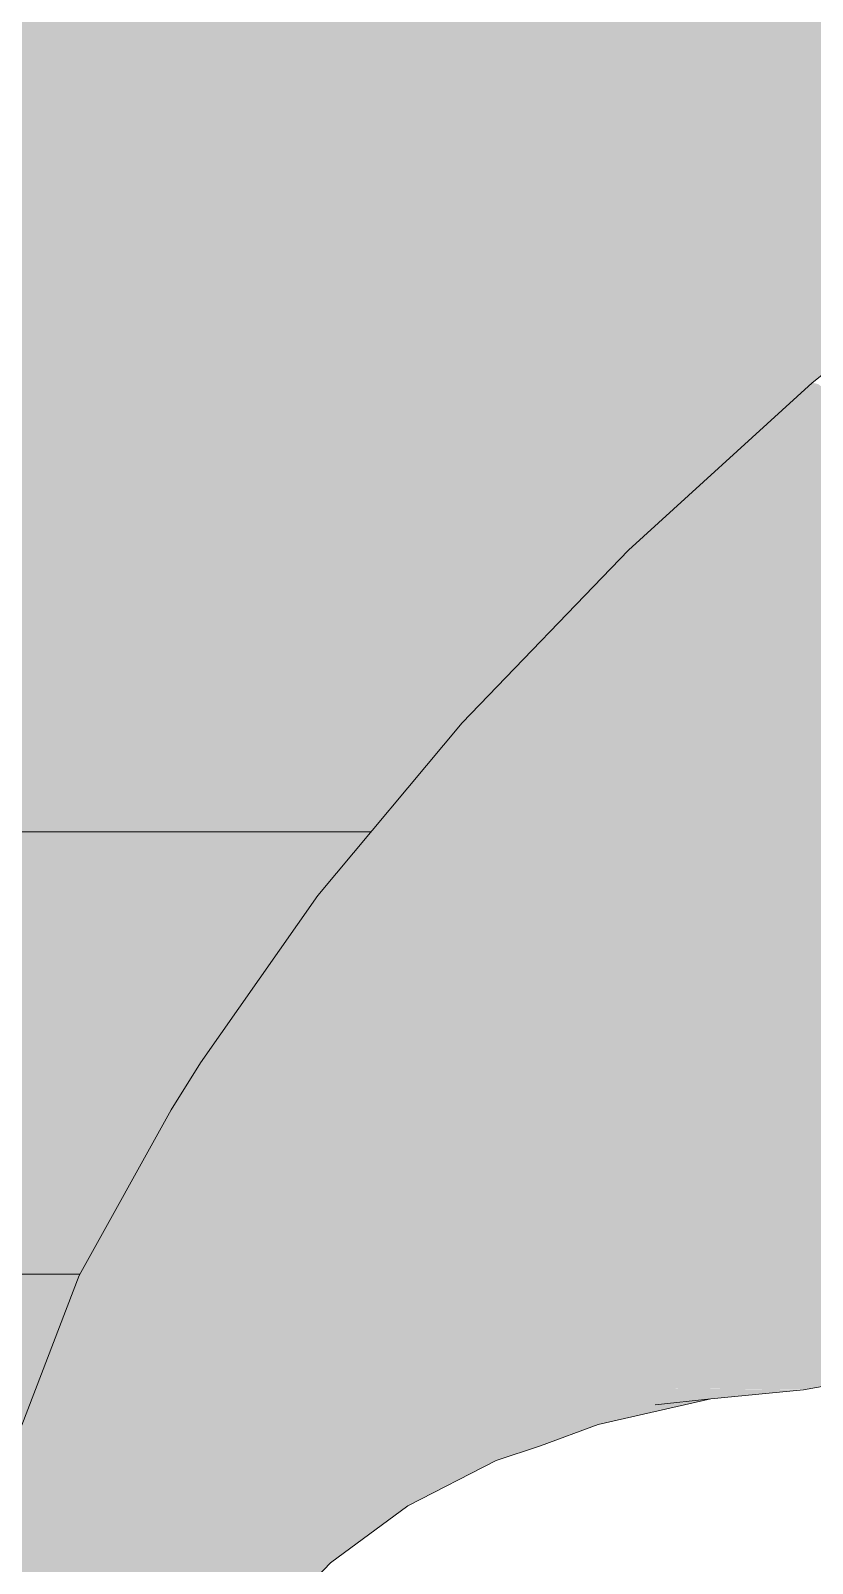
# Model space of a CAD drawing. Header units: centimetres. Extents: x -4381 to 5639, y -3920 to 4826.
# Drawn here: x 23.0691 to 23.281, y 35.9452 to 36.361 of the extents above; entities that cross this region are included whole.
import ezdxf
from ezdxf.xclip import XClip

# ---------------------------------------------------------------- set-up
doc = ezdxf.new("R2010")
doc.units = ezdxf.units.CM
doc.header["$MEASUREMENT"] = 0
doc.header["$XCLIPFRAME"] = 0
doc.set_wipeout_variables(frame=1)
doc.linetypes.add('Wipeout_Contour', pattern=[100, 0, -100])
for name, color, linetype in [('01- MOBILIER', 7, 'Continuous'), ('Drawing & Figure', 7, 'Continuous'), ('Structural - Bearing', 7, 'Continuous')]:
    doc.layers.add(name, color=color, linetype=linetype)
for name, color, linetype, lineweight in [('01- MOBILIER_Pen_No__1', 7, 'Continuous', 5), ('01- MOBILIER_Pen_No__101', 252, 'Continuous', 5), ('01- MOBILIER_Pen_No__147', 7, 'Continuous', 5), ('01- MOBILIER_Pen_No__18', 9, 'Continuous', 5), ('01- MOBILIER_Pen_No__2', 8, 'Continuous', 5)]:
    doc.layers.add(name, color=color, linetype=linetype, lineweight=lineweight)
for name, color, linetype, lineweight, true_color in [('01- MOBILIER_Pen_No__102', 7, 'Continuous', 5, 0xcccccc), ('01- MOBILIER_Pen_No__119', 7, 'Continuous', 5, 0xdecbcb), ('01- MOBILIER_Pen_No__186', 7, 'Continuous', 5, 0xe8e8e8), ('01- MOBILIER_Pen_No__62', 7, 'Continuous', 5, 0xaaaaaa), ('Structural - Bearing_Pen_No__102', 7, 'Continuous', 5, 0xcccccc)]:
    doc.layers.add(name, color=color, linetype=linetype, lineweight=lineweight, true_color=true_color)

# ---------------------------------------------------------------- blocks, each defined once
blk = doc.blocks.new('Drawing_8_8', base_point=(-322.57542, 32.20361))
at = {"color": 254, "linetype": 'Wipeout_Contour', "lineweight": 0, "ltscale": 171.812532}
blk.add_wipeout([(23.34543, 36.08494), (23.36204, 36.10486), (23.28536, 36.15167), (23.26196, 36.12363)], dxfattribs=at).dxf.layer = '01- MOBILIER'
at = {"layer": '01- MOBILIER_Pen_No__186', "linetype": 'Continuous', "ltscale": 10}
blk.add_hatch(color=256, dxfattribs=at).paths.add_polyline_path([(23.34543, 36.08494), (23.36204, 36.10486), (23.28536, 36.15167), (23.26196, 36.12363)])
at = {"color": 254, "linetype": 'Wipeout_Contour', "lineweight": 0, "ltscale": 172.022756}
blk.add_wipeout([(23.28536, 36.15167), (23.31238, 36.17972), (23.29541, 36.1927), (23.26625, 36.16244)], dxfattribs=at).dxf.layer = '01- MOBILIER'
at = {"color": 254, "linetype": 'Wipeout_Contour', "lineweight": 0, "ltscale": 171.689855}
blk.add_wipeout([(23.33189, 36.06563), (23.34543, 36.08494), (23.26196, 36.12363), (23.2429, 36.09644)], dxfattribs=at).dxf.layer = '01- MOBILIER'
at = {"layer": '01- MOBILIER_Pen_No__119', "linetype": 'Continuous', "ltscale": 10}
blk.add_hatch(color=256, dxfattribs=at).paths.add_polyline_path([(23.28536, 36.15167), (23.31238, 36.17972), (23.29541, 36.1927), (23.26625, 36.16244)])
at = {"layer": '01- MOBILIER_Pen_No__186', "linetype": 'Continuous', "ltscale": 10}
blk.add_hatch(color=256, dxfattribs=at).paths.add_polyline_path([(23.33189, 36.06563), (23.34543, 36.08494), (23.26196, 36.12363), (23.2429, 36.09644)])
at = {"color": 254, "linetype": 'Wipeout_Contour', "lineweight": 0, "ltscale": 172.188949}
blk.add_wipeout([(23.29541, 36.1927), (23.3276, 36.22204), (23.31441, 36.23544), (23.27957, 36.20368)], dxfattribs=at).dxf.layer = '01- MOBILIER'
at = {"color": 254, "linetype": 'Wipeout_Contour', "lineweight": 0, "ltscale": 171.867639}
blk.add_wipeout([(23.26196, 36.12363), (23.28536, 36.15167), (23.26625, 36.16244), (23.24101, 36.13218)], dxfattribs=at).dxf.layer = '01- MOBILIER'
at = {"color": 254, "linetype": 'Wipeout_Contour', "lineweight": 0, "ltscale": 171.57866}
blk.add_wipeout([(23.32185, 36.04752), (23.33189, 36.06563), (23.2429, 36.09644), (23.22876, 36.07092)], dxfattribs=at).dxf.layer = '01- MOBILIER'
at = {"layer": '01- MOBILIER_Pen_No__102', "linetype": 'Continuous', "ltscale": 10}
blk.add_hatch(color=256, dxfattribs=at).paths.add_polyline_path([(23.29541, 36.1927), (23.3276, 36.22204), (23.31441, 36.23544), (23.27957, 36.20368)])
at = {"layer": '01- MOBILIER_Pen_No__186', "linetype": 'Continuous', "ltscale": 10}
for points in [[(23.26196, 36.12363), (23.28536, 36.15167), (23.26625, 36.16244), (23.24101, 36.13218)], [(23.32185, 36.04752), (23.33189, 36.06563), (23.2429, 36.09644), (23.22876, 36.07092)]]:
    blk.add_hatch(color=256, dxfattribs=at).paths.add_polyline_path(points)
at = {"color": 254, "linetype": 'Wipeout_Contour', "lineweight": 0, "ltscale": 172.014398}
blk.add_wipeout([(23.26625, 36.16244), (23.29541, 36.1927), (23.27957, 36.20368), (23.248, 36.17092)], dxfattribs=at).dxf.layer = '01- MOBILIER'
at = {"color": 254, "linetype": 'Wipeout_Contour', "lineweight": 0, "ltscale": 171.723489}
blk.add_wipeout([(23.2429, 36.09644), (23.26196, 36.12363), (23.24101, 36.13218), (23.22044, 36.10285)], dxfattribs=at).dxf.layer = '01- MOBILIER'
at = {"color": 254, "linetype": 'Wipeout_Contour', "lineweight": 0, "ltscale": 171.482052}
blk.add_wipeout([(23.3156, 36.03114), (23.32185, 36.04752), (23.22876, 36.07092), (23.21996, 36.04786)], dxfattribs=at).dxf.layer = '01- MOBILIER'
at = {"layer": '01- MOBILIER_Pen_No__119', "linetype": 'Continuous', "ltscale": 10}
blk.add_hatch(color=256, dxfattribs=at).paths.add_polyline_path([(23.26625, 36.16244), (23.29541, 36.1927), (23.27957, 36.20368), (23.248, 36.17092)])
at = {"layer": '01- MOBILIER_Pen_No__186', "linetype": 'Continuous', "ltscale": 10}
for points in [[(23.2429, 36.09644), (23.26196, 36.12363), (23.24101, 36.13218), (23.22044, 36.10285)], [(23.3156, 36.03114), (23.32185, 36.04752), (23.22876, 36.07092), (23.21996, 36.04786)]]:
    blk.add_hatch(color=256, dxfattribs=at).paths.add_polyline_path(points)
at = {"color": 254, "linetype": 'Wipeout_Contour', "lineweight": 0, "ltscale": 172.192673}
blk.add_wipeout([(23.27957, 36.20368), (23.31441, 36.23544), (23.30302, 36.24673), (23.2653, 36.21234)], dxfattribs=at).dxf.layer = '01- MOBILIER'
at = {"color": 254, "linetype": 'Wipeout_Contour', "lineweight": 0, "ltscale": 171.846385}
blk.add_wipeout([(23.24101, 36.13218), (23.26625, 36.16244), (23.248, 36.17092), (23.22068, 36.13817)], dxfattribs=at).dxf.layer = '01- MOBILIER'
at = {"color": 254, "linetype": 'Wipeout_Contour', "lineweight": 0, "ltscale": 171.594887}
blk.add_wipeout([(23.22876, 36.07092), (23.2429, 36.09644), (23.22044, 36.10285), (23.20518, 36.07532)], dxfattribs=at).dxf.layer = '01- MOBILIER'
at = {"color": 254, "linetype": 'Wipeout_Contour', "lineweight": 0, "ltscale": 171.402601}
blk.add_wipeout([(23.31334, 36.01701), (23.3156, 36.03114), (23.21996, 36.04786), (23.21678, 36.02796)], dxfattribs=at).dxf.layer = '01- MOBILIER'
at = {"layer": '01- MOBILIER_Pen_No__119', "linetype": 'Continuous', "ltscale": 10}
blk.add_hatch(color=256, dxfattribs=at).paths.add_polyline_path([(23.24101, 36.13218), (23.26625, 36.16244), (23.248, 36.17092), (23.22068, 36.13817)])
at = {"layer": '01- MOBILIER_Pen_No__18', "linetype": 'Continuous', "ltscale": 10}
blk.add_hatch(color=256, dxfattribs=at).paths.add_polyline_path([(23.27957, 36.20368), (23.31441, 36.23544), (23.30302, 36.24673), (23.2653, 36.21234)])
at = {"layer": '01- MOBILIER_Pen_No__186', "linetype": 'Continuous', "ltscale": 10}
for points in [[(23.22876, 36.07092), (23.2429, 36.09644), (23.22044, 36.10285), (23.20518, 36.07532)], [(23.31334, 36.01701), (23.3156, 36.03114), (23.21996, 36.04786), (23.21678, 36.02796)]]:
    blk.add_hatch(color=256, dxfattribs=at).paths.add_polyline_path(points)
at = {"color": 254, "linetype": 'Wipeout_Contour', "lineweight": 0, "ltscale": 172.003528}
blk.add_wipeout([(23.248, 36.17092), (23.27957, 36.20368), (23.2653, 36.21234), (23.23113, 36.17688)], dxfattribs=at).dxf.layer = '01- MOBILIER'
at = {"color": 254, "linetype": 'Wipeout_Contour', "lineweight": 0, "ltscale": 171.690035}
blk.add_wipeout([(23.22044, 36.10285), (23.24101, 36.13218), (23.22068, 36.13817), (23.19841, 36.10641)], dxfattribs=at).dxf.layer = '01- MOBILIER'
at = {"color": 254, "linetype": 'Wipeout_Contour', "lineweight": 0, "ltscale": 171.486188}
blk.add_wipeout([(23.21996, 36.04786), (23.22876, 36.07092), (23.20518, 36.07532), (23.19569, 36.05044)], dxfattribs=at).dxf.layer = '01- MOBILIER'
at = {"color": 254, "linetype": 'Wipeout_Contour', "lineweight": 0, "ltscale": 171.333439}
blk.add_wipeout([(23.31334, 36.01701), (23.21678, 36.02796), (23.2193, 36.01181), (23.31513, 36.00554)], dxfattribs=at).dxf.layer = '01- MOBILIER'
at = {"layer": '01- MOBILIER_Pen_No__102', "linetype": 'Continuous', "ltscale": 10}
blk.add_hatch(color=256, dxfattribs=at).paths.add_polyline_path([(23.248, 36.17092), (23.27957, 36.20368), (23.2653, 36.21234), (23.23113, 36.17688)])
at = {"layer": '01- MOBILIER_Pen_No__186', "linetype": 'Continuous', "ltscale": 10}
for points in [[(23.22044, 36.10285), (23.24101, 36.13218), (23.22068, 36.13817), (23.19841, 36.10641)], [(23.21996, 36.04786), (23.22876, 36.07092), (23.20518, 36.07532), (23.19569, 36.05044)], [(23.31334, 36.01701), (23.21678, 36.02796), (23.2193, 36.01181), (23.31513, 36.00554)]]:
    blk.add_hatch(color=256, dxfattribs=at).paths.add_polyline_path(points)
at = {"color": 254, "linetype": 'Wipeout_Contour', "lineweight": 0, "ltscale": 172.195013}
blk.add_wipeout([(23.2653, 36.21234), (23.30302, 36.24673), (23.29376, 36.25558), (23.25301, 36.21844)], dxfattribs=at).dxf.layer = '01- MOBILIER'
at = {"color": 254, "linetype": 'Wipeout_Contour', "lineweight": 0, "ltscale": 171.821303}
blk.add_wipeout([(23.22068, 36.13817), (23.248, 36.17092), (23.23113, 36.17688), (23.20154, 36.14141)], dxfattribs=at).dxf.layer = '01- MOBILIER'
at = {"color": 254, "linetype": 'Wipeout_Contour', "lineweight": 0, "ltscale": 171.550222}
blk.add_wipeout([(23.20518, 36.07532), (23.22044, 36.10285), (23.19841, 36.10641), (23.18189, 36.07661)], dxfattribs=at).dxf.layer = '01- MOBILIER'
at = {"color": 254, "linetype": 'Wipeout_Contour', "lineweight": 0, "ltscale": 171.40169}
blk.add_wipeout([(23.21678, 36.02796), (23.21996, 36.04786), (23.19569, 36.05044), (23.19225, 36.02896)], dxfattribs=at).dxf.layer = '01- MOBILIER'
at = {"color": 254, "linetype": 'Wipeout_Contour', "lineweight": 0, "ltscale": 213.503111}
blk.add_wipeout([(23.31513, 36.00554), (23.2193, 36.01181), (23.22746, 35.99992), (23.31711, 35.99721), (23.32057, 35.99761)], dxfattribs=at).dxf.layer = '01- MOBILIER'
at = {"layer": '01- MOBILIER_Pen_No__102', "linetype": 'Continuous', "ltscale": 10}
blk.add_hatch(color=256, dxfattribs=at).paths.add_polyline_path([(23.22068, 36.13817), (23.248, 36.17092), (23.23113, 36.17688), (23.20154, 36.14141)])
at = {"layer": '01- MOBILIER_Pen_No__18', "linetype": 'Continuous', "ltscale": 10}
blk.add_hatch(color=256, dxfattribs=at).paths.add_polyline_path([(23.2653, 36.21234), (23.30302, 36.24673), (23.29376, 36.25558), (23.25301, 36.21844)])
at = {"layer": '01- MOBILIER_Pen_No__186', "linetype": 'Continuous', "ltscale": 10}
for points in [[(23.20518, 36.07532), (23.22044, 36.10285), (23.19841, 36.10641), (23.18189, 36.07661)], [(23.21678, 36.02796), (23.21996, 36.04786), (23.19569, 36.05044), (23.19225, 36.02896)], [(23.31513, 36.00554), (23.2193, 36.01181), (23.22746, 35.99992), (23.31711, 35.99721), (23.32057, 35.99761)]]:
    blk.add_hatch(color=256, dxfattribs=at).paths.add_polyline_path(points)
at = {"color": 254, "linetype": 'Wipeout_Contour', "lineweight": 0, "ltscale": 171.99038}
blk.add_wipeout([(23.23113, 36.17688), (23.2653, 36.21234), (23.25301, 36.21844), (23.2161, 36.18013)], dxfattribs=at).dxf.layer = '01- MOBILIER'
at = {"color": 254, "linetype": 'Wipeout_Contour', "lineweight": 0, "ltscale": 171.651493}
blk.add_wipeout([(23.19841, 36.10641), (23.22068, 36.13817), (23.20154, 36.14141), (23.17744, 36.10703)], dxfattribs=at).dxf.layer = '01- MOBILIER'
at = {"color": 254, "linetype": 'Wipeout_Contour', "lineweight": 0, "ltscale": 171.480613}
blk.add_wipeout([(23.19569, 36.05044), (23.20518, 36.07532), (23.18189, 36.07661), (23.17162, 36.04968)], dxfattribs=at).dxf.layer = '01- MOBILIER'
at = {"color": 254, "linetype": 'Wipeout_Contour', "lineweight": 0, "ltscale": 171.361669}
blk.add_wipeout([(23.21678, 36.02796), (23.19225, 36.02896), (23.19498, 36.01154), (23.2193, 36.01181)], dxfattribs=at).dxf.layer = '01- MOBILIER'
at = {"color": 254, "linetype": 'Wipeout_Contour', "lineweight": 0, "ltscale": 213.829021}
blk.add_wipeout([(23.22746, 35.99992), (23.24101, 35.99263), (23.2789, 35.99233), (23.28568, 35.99351), (23.31711, 35.99721)], dxfattribs=at).dxf.layer = '01- MOBILIER'
at = {"layer": '01- MOBILIER_Pen_No__119', "linetype": 'Continuous', "ltscale": 10}
blk.add_hatch(color=256, dxfattribs=at).paths.add_polyline_path([(23.19841, 36.10641), (23.22068, 36.13817), (23.20154, 36.14141), (23.17744, 36.10703)])
at = {"layer": '01- MOBILIER_Pen_No__18', "linetype": 'Continuous', "ltscale": 10}
blk.add_hatch(color=256, dxfattribs=at).paths.add_polyline_path([(23.23113, 36.17688), (23.2653, 36.21234), (23.25301, 36.21844), (23.2161, 36.18013)])
at = {"layer": '01- MOBILIER_Pen_No__186', "linetype": 'Continuous', "ltscale": 10}
for points in [[(23.19569, 36.05044), (23.20518, 36.07532), (23.18189, 36.07661), (23.17162, 36.04968)], [(23.21678, 36.02796), (23.19225, 36.02896), (23.19498, 36.01154), (23.2193, 36.01181)], [(23.22746, 35.99992), (23.24101, 35.99263), (23.2789, 35.99233), (23.28568, 35.99351), (23.31711, 35.99721)]]:
    blk.add_hatch(color=256, dxfattribs=at).paths.add_polyline_path(points)
at = {"color": 254, "linetype": 'Wipeout_Contour', "lineweight": 0, "ltscale": 172.195844}
blk.add_wipeout([(23.25301, 36.21844), (23.29376, 36.25558), (23.28688, 36.26176), (23.24305, 36.22181)], dxfattribs=at).dxf.layer = '01- MOBILIER'
at = {"color": 254, "linetype": 'Wipeout_Contour', "lineweight": 0, "ltscale": 171.793084}
blk.add_wipeout([(23.20154, 36.14141), (23.23113, 36.17688), (23.2161, 36.18013), (23.18414, 36.14183)], dxfattribs=at).dxf.layer = '01- MOBILIER'
at = {"color": 254, "linetype": 'Wipeout_Contour', "lineweight": 0, "ltscale": 171.598719}
blk.add_wipeout([(23.18189, 36.07661), (23.19841, 36.10641), (23.17744, 36.10703), (23.15955, 36.07476)], dxfattribs=at).dxf.layer = '01- MOBILIER'
at = {"color": 254, "linetype": 'Wipeout_Contour', "lineweight": 0, "ltscale": 171.471009}
blk.add_wipeout([(23.19225, 36.02896), (23.19569, 36.05044), (23.17162, 36.04968), (23.1679, 36.02643)], dxfattribs=at).dxf.layer = '01- MOBILIER'
at = {"color": 254, "linetype": 'Wipeout_Contour', "lineweight": 0, "ltscale": 171.410346}
blk.add_wipeout([(23.22746, 35.99992), (23.2193, 36.01181), (23.19498, 36.01154), (23.20378, 35.9987)], dxfattribs=at).dxf.layer = '01- MOBILIER'
at = {"color": 254, "linetype": 'Wipeout_Contour', "lineweight": 0, "ltscale": 128.872911}
blk.add_wipeout([(23.24101, 35.99263), (23.25855, 35.9903), (23.27856, 35.99227)], dxfattribs=at).dxf.layer = '01- MOBILIER'
at = {"layer": '01- MOBILIER_Pen_No__119', "linetype": 'Continuous', "ltscale": 10}
blk.add_hatch(color=256, dxfattribs=at).paths.add_polyline_path([(23.18189, 36.07661), (23.19841, 36.10641), (23.17744, 36.10703), (23.15955, 36.07476)])
at = {"layer": '01- MOBILIER_Pen_No__18', "linetype": 'Continuous', "ltscale": 10}
blk.add_hatch(color=256, dxfattribs=at).paths.add_polyline_path([(23.20154, 36.14141), (23.23113, 36.17688), (23.2161, 36.18013), (23.18414, 36.14183)])
at = {"layer": '01- MOBILIER_Pen_No__186', "linetype": 'Continuous', "ltscale": 10}
for points in [[(23.19225, 36.02896), (23.19569, 36.05044), (23.17162, 36.04968), (23.1679, 36.02643)], [(23.22746, 35.99992), (23.2193, 36.01181), (23.19498, 36.01154), (23.20378, 35.9987)], [(23.24101, 35.99263), (23.25855, 35.9903), (23.27856, 35.99227)]]:
    blk.add_hatch(color=256, dxfattribs=at).paths.add_polyline_path(points)
at = {"layer": '01- MOBILIER_Pen_No__62', "linetype": 'Continuous', "ltscale": 10}
blk.add_hatch(color=256, dxfattribs=at).paths.add_polyline_path([(23.25301, 36.21844), (23.29376, 36.25558), (23.28688, 36.26176), (23.24305, 36.22181)])
at = {"color": 254, "linetype": 'Wipeout_Contour', "lineweight": 0, "ltscale": 171.975286}
blk.add_wipeout([(23.2161, 36.18013), (23.25301, 36.21844), (23.24305, 36.22181), (23.20335, 36.1806)], dxfattribs=at).dxf.layer = '01- MOBILIER'
at = {"color": 254, "linetype": 'Wipeout_Contour', "lineweight": 0, "ltscale": 171.718572}
blk.add_wipeout([(23.17744, 36.10703), (23.20154, 36.14141), (23.18414, 36.14183), (23.1581, 36.10469)], dxfattribs=at).dxf.layer = '01- MOBILIER'
at = {"color": 254, "linetype": 'Wipeout_Contour', "lineweight": 0, "ltscale": 171.502165}
blk.add_wipeout([(23.17162, 36.04968), (23.18189, 36.07661), (23.15955, 36.07476), (23.14842, 36.0456)], dxfattribs=at).dxf.layer = '01- MOBILIER'
at = {"color": 254, "linetype": 'Wipeout_Contour', "lineweight": 0, "ltscale": 171.396034}
blk.add_wipeout([(23.19225, 36.02896), (23.1679, 36.02643), (23.17085, 36.00757), (23.19498, 36.01154)], dxfattribs=at).dxf.layer = '01- MOBILIER'
at = {"color": 254, "linetype": 'Wipeout_Contour', "lineweight": 0, "ltscale": 171.388192}
blk.add_wipeout([(23.24101, 35.99263), (23.22746, 35.99992), (23.20378, 35.9987), (23.2184, 35.99084)], dxfattribs=at).dxf.layer = '01- MOBILIER'
at = {"layer": '01- MOBILIER_Pen_No__119', "linetype": 'Continuous', "ltscale": 10}
blk.add_hatch(color=256, dxfattribs=at).paths.add_polyline_path([(23.17162, 36.04968), (23.18189, 36.07661), (23.15955, 36.07476), (23.14842, 36.0456)])
at = {"layer": '01- MOBILIER_Pen_No__18', "linetype": 'Continuous', "ltscale": 10}
blk.add_hatch(color=256, dxfattribs=at).paths.add_polyline_path([(23.17744, 36.10703), (23.20154, 36.14141), (23.18414, 36.14183), (23.1581, 36.10469)])
at = {"layer": '01- MOBILIER_Pen_No__186', "linetype": 'Continuous', "ltscale": 10}
for points in [[(23.19225, 36.02896), (23.1679, 36.02643), (23.17085, 36.00757), (23.19498, 36.01154)], [(23.24101, 35.99263), (23.22746, 35.99992), (23.20378, 35.9987), (23.2184, 35.99084)]]:
    blk.add_hatch(color=256, dxfattribs=at).paths.add_polyline_path(points)
at = {"layer": '01- MOBILIER_Pen_No__62', "linetype": 'Continuous', "ltscale": 10}
blk.add_hatch(color=256, dxfattribs=at).paths.add_polyline_path([(23.2161, 36.18013), (23.25301, 36.21844), (23.24305, 36.22181), (23.20335, 36.1806)])
at = {"color": 254, "linetype": 'Wipeout_Contour', "lineweight": 0, "ltscale": 172.195126}
blk.add_wipeout([(23.24305, 36.22181), (23.28688, 36.26176), (23.28258, 36.26508), (23.2357, 36.22234)], dxfattribs=at).dxf.layer = '01- MOBILIER'
at = {"color": 254, "linetype": 'Wipeout_Contour', "lineweight": 0, "ltscale": 171.864637}
blk.add_wipeout([(23.18414, 36.14183), (23.2161, 36.18013), (23.20335, 36.1806), (23.16897, 36.1394)], dxfattribs=at).dxf.layer = '01- MOBILIER'
at = {"color": 254, "linetype": 'Wipeout_Contour', "lineweight": 0, "ltscale": 171.57221}
blk.add_wipeout([(23.15955, 36.07476), (23.17744, 36.10703), (23.1581, 36.10469), (23.13878, 36.06984)], dxfattribs=at).dxf.layer = '01- MOBILIER'
at = {"color": 254, "linetype": 'Wipeout_Contour', "lineweight": 0, "ltscale": 171.401203}
blk.add_wipeout([(23.1679, 36.02643), (23.17162, 36.04968), (23.14842, 36.0456), (23.1444, 36.02043)], dxfattribs=at).dxf.layer = '01- MOBILIER'
at = {"color": 254, "linetype": 'Wipeout_Contour', "lineweight": 0, "ltscale": 171.339048}
blk.add_wipeout([(23.20378, 35.9987), (23.19498, 36.01154), (23.17085, 36.00757), (23.18038, 35.99367)], dxfattribs=at).dxf.layer = '01- MOBILIER'
at = {"color": 254, "linetype": 'Wipeout_Contour', "lineweight": 0, "ltscale": 213.930537}
blk.add_wipeout([(23.24101, 35.99263), (23.2184, 35.99084), (23.23838, 35.98819), (23.25347, 35.98981), (23.25855, 35.9903)], dxfattribs=at).dxf.layer = '01- MOBILIER'
at = {"layer": '01- MOBILIER_Pen_No__119', "linetype": 'Continuous', "ltscale": 10}
for points in [[(23.1679, 36.02643), (23.17162, 36.04968), (23.14842, 36.0456), (23.1444, 36.02043)], [(23.24101, 35.99263), (23.2184, 35.99084), (23.23838, 35.98819), (23.25347, 35.98981), (23.25855, 35.9903)]]:
    blk.add_hatch(color=256, dxfattribs=at).paths.add_polyline_path(points)
at = {"layer": '01- MOBILIER_Pen_No__18', "linetype": 'Continuous', "ltscale": 10}
blk.add_hatch(color=256, dxfattribs=at).paths.add_polyline_path([(23.15955, 36.07476), (23.17744, 36.10703), (23.1581, 36.10469), (23.13878, 36.06984)])
at = {"layer": '01- MOBILIER_Pen_No__186', "linetype": 'Continuous', "ltscale": 10}
blk.add_hatch(color=256, dxfattribs=at).paths.add_polyline_path([(23.20378, 35.9987), (23.19498, 36.01154), (23.17085, 36.00757), (23.18038, 35.99367)])
at = {"layer": '01- MOBILIER_Pen_No__62', "linetype": 'Continuous', "ltscale": 10}
for points in [[(23.24305, 36.22181), (23.28688, 36.26176), (23.28258, 36.26508), (23.2357, 36.22234)], [(23.18414, 36.14183), (23.2161, 36.18013), (23.20335, 36.1806), (23.16897, 36.1394)]]:
    blk.add_hatch(color=256, dxfattribs=at).paths.add_polyline_path(points)
at = {"color": 254, "linetype": 'Wipeout_Contour', "lineweight": 0, "ltscale": 172.050036}
blk.add_wipeout([(23.20335, 36.1806), (23.24305, 36.22181), (23.2357, 36.22234), (23.19323, 36.17827)], dxfattribs=at).dxf.layer = '01- MOBILIER'
at = {"color": 254, "linetype": 'Wipeout_Contour', "lineweight": 0, "ltscale": 171.685017}
blk.add_wipeout([(23.1581, 36.10469), (23.18414, 36.14183), (23.16897, 36.1394), (23.14096, 36.09945)], dxfattribs=at).dxf.layer = '01- MOBILIER'
at = {"color": 254, "linetype": 'Wipeout_Contour', "lineweight": 0, "ltscale": 171.432016}
blk.add_wipeout([(23.14842, 36.0456), (23.15955, 36.07476), (23.13878, 36.06984), (23.12677, 36.03834)], dxfattribs=at).dxf.layer = '01- MOBILIER'
at = {"color": 254, "linetype": 'Wipeout_Contour', "lineweight": 0, "ltscale": 171.32073}
blk.add_wipeout([(23.1679, 36.02643), (23.1444, 36.02043), (23.14759, 36.00001), (23.17085, 36.00757)], dxfattribs=at).dxf.layer = '01- MOBILIER'
at = {"color": 254, "linetype": 'Wipeout_Contour', "lineweight": 0, "ltscale": 171.313691}
blk.add_wipeout([(23.2184, 35.99084), (23.20378, 35.9987), (23.18038, 35.99367), (23.1962, 35.98516)], dxfattribs=at).dxf.layer = '01- MOBILIER'
at = {"layer": '01- MOBILIER_Pen_No__101', "linetype": 'Continuous', "ltscale": 10}
blk.add_hatch(color=256, dxfattribs=at).paths.add_polyline_path([(23.20335, 36.1806), (23.24305, 36.22181), (23.2357, 36.22234), (23.19323, 36.17827)])
at = {"layer": '01- MOBILIER_Pen_No__119', "linetype": 'Continuous', "ltscale": 10}
for points in [[(23.1679, 36.02643), (23.1444, 36.02043), (23.14759, 36.00001), (23.17085, 36.00757)], [(23.2184, 35.99084), (23.20378, 35.9987), (23.18038, 35.99367), (23.1962, 35.98516)]]:
    blk.add_hatch(color=256, dxfattribs=at).paths.add_polyline_path(points)
at = {"layer": '01- MOBILIER_Pen_No__18', "linetype": 'Continuous', "ltscale": 10}
blk.add_hatch(color=256, dxfattribs=at).paths.add_polyline_path([(23.14842, 36.0456), (23.15955, 36.07476), (23.13878, 36.06984), (23.12677, 36.03834)])
at = {"layer": '01- MOBILIER_Pen_No__62', "linetype": 'Continuous', "ltscale": 10}
blk.add_hatch(color=256, dxfattribs=at).paths.add_polyline_path([(23.1581, 36.10469), (23.18414, 36.14183), (23.16897, 36.1394), (23.14096, 36.09945)])
at = {"color": 254, "linetype": 'Wipeout_Contour', "lineweight": 0, "ltscale": 172.280229}
blk.add_wipeout([(23.2357, 36.22234), (23.28258, 36.26508), (23.28098, 36.26545), (23.23116, 36.22004)], dxfattribs=at).dxf.layer = '01- MOBILIER'
at = {"color": 254, "linetype": 'Wipeout_Contour', "lineweight": 0, "ltscale": 171.842048}
blk.add_wipeout([(23.16897, 36.1394), (23.20335, 36.1806), (23.19323, 36.17827), (23.15646, 36.13419)], dxfattribs=at).dxf.layer = '01- MOBILIER'
at = {"color": 254, "linetype": 'Wipeout_Contour', "lineweight": 0, "ltscale": 171.506904}
blk.add_wipeout([(23.13878, 36.06984), (23.1581, 36.10469), (23.14096, 36.09945), (23.12018, 36.06196)], dxfattribs=at).dxf.layer = '01- MOBILIER'
at = {"color": 254, "linetype": 'Wipeout_Contour', "lineweight": 0, "ltscale": 171.323527}
blk.add_wipeout([(23.1444, 36.02043), (23.14842, 36.0456), (23.12677, 36.03834), (23.12242, 36.01115)], dxfattribs=at).dxf.layer = '01- MOBILIER'
at = {"color": 254, "linetype": 'Wipeout_Contour', "lineweight": 0, "ltscale": 171.259612}
blk.add_wipeout([(23.18038, 35.99367), (23.17085, 36.00757), (23.14759, 36.00001), (23.15791, 35.98497)], dxfattribs=at).dxf.layer = '01- MOBILIER'
at = {"color": 254, "linetype": 'Wipeout_Contour', "lineweight": 0, "ltscale": 171.313554}
blk.add_wipeout([(23.23838, 35.98819), (23.2184, 35.99084), (23.1962, 35.98516), (23.21783, 35.98229)], dxfattribs=at).dxf.layer = '01- MOBILIER'
at = {"layer": '01- MOBILIER_Pen_No__101', "linetype": 'Continuous', "ltscale": 10}
for points in [[(23.2357, 36.22234), (23.28258, 36.26508), (23.28098, 36.26545), (23.23116, 36.22004)], [(23.16897, 36.1394), (23.20335, 36.1806), (23.19323, 36.17827), (23.15646, 36.13419)]]:
    blk.add_hatch(color=256, dxfattribs=at).paths.add_polyline_path(points)
at = {"layer": '01- MOBILIER_Pen_No__119', "linetype": 'Continuous', "ltscale": 10}
for points in [[(23.18038, 35.99367), (23.17085, 36.00757), (23.14759, 36.00001), (23.15791, 35.98497)], [(23.23838, 35.98819), (23.2184, 35.99084), (23.1962, 35.98516), (23.21783, 35.98229)]]:
    blk.add_hatch(color=256, dxfattribs=at).paths.add_polyline_path(points)
at = {"layer": '01- MOBILIER_Pen_No__18', "linetype": 'Continuous', "ltscale": 10}
blk.add_hatch(color=256, dxfattribs=at).paths.add_polyline_path([(23.1444, 36.02043), (23.14842, 36.0456), (23.12677, 36.03834), (23.12242, 36.01115)])
at = {"layer": '01- MOBILIER_Pen_No__62', "linetype": 'Continuous', "ltscale": 10}
blk.add_hatch(color=256, dxfattribs=at).paths.add_polyline_path([(23.13878, 36.06984), (23.1581, 36.10469), (23.14096, 36.09945), (23.12018, 36.06196)])
at = {"color": 254, "linetype": 'Wipeout_Contour', "lineweight": 0, "ltscale": 172.041353}
blk.add_wipeout([(23.19323, 36.17827), (23.2357, 36.22234), (23.23116, 36.22004), (23.18603, 36.1732)], dxfattribs=at).dxf.layer = '01- MOBILIER'
at = {"color": 254, "linetype": 'Wipeout_Contour', "lineweight": 0, "ltscale": 171.628799}
blk.add_wipeout([(23.14096, 36.09945), (23.16897, 36.1394), (23.15646, 36.13419), (23.1265, 36.09146)], dxfattribs=at).dxf.layer = '01- MOBILIER'
at = {"color": 254, "linetype": 'Wipeout_Contour', "lineweight": 0, "ltscale": 171.356225}
blk.add_wipeout([(23.12677, 36.03834), (23.13878, 36.06984), (23.12018, 36.06196), (23.10726, 36.02808)], dxfattribs=at).dxf.layer = '01- MOBILIER'
at = {"color": 254, "linetype": 'Wipeout_Contour', "lineweight": 0, "ltscale": 171.237351}
blk.add_wipeout([(23.1444, 36.02043), (23.12242, 36.01115), (23.12587, 35.98909), (23.14759, 36.00001)], dxfattribs=at).dxf.layer = '01- MOBILIER'
at = {"color": 254, "linetype": 'Wipeout_Contour', "lineweight": 0, "ltscale": 171.233249}
blk.add_wipeout([(23.1962, 35.98516), (23.18038, 35.99367), (23.15791, 35.98497), (23.17504, 35.97575)], dxfattribs=at).dxf.layer = '01- MOBILIER'
at = {"color": 254, "linetype": 'Wipeout_Contour', "lineweight": 0, "ltscale": 171.383643}
blk.add_wipeout([(23.25347, 35.98981), (23.23838, 35.98819), (23.21783, 35.98229), (23.22293, 35.98284)], dxfattribs=at).dxf.layer = '01- MOBILIER'
at = {"layer": '01- MOBILIER_Pen_No__101', "linetype": 'Continuous', "ltscale": 10}
for points in [[(23.19323, 36.17827), (23.2357, 36.22234), (23.23116, 36.22004), (23.18603, 36.1732)], [(23.14096, 36.09945), (23.16897, 36.1394), (23.15646, 36.13419), (23.1265, 36.09146)]]:
    blk.add_hatch(color=256, dxfattribs=at).paths.add_polyline_path(points)
at = {"layer": '01- MOBILIER_Pen_No__102', "linetype": 'Continuous', "ltscale": 10}
for points in [[(23.1962, 35.98516), (23.18038, 35.99367), (23.15791, 35.98497), (23.17504, 35.97575)], [(23.25347, 35.98981), (23.23838, 35.98819), (23.21783, 35.98229), (23.22293, 35.98284)]]:
    blk.add_hatch(color=256, dxfattribs=at).paths.add_polyline_path(points)
at = {"layer": '01- MOBILIER_Pen_No__18', "linetype": 'Continuous', "ltscale": 10}
blk.add_hatch(color=256, dxfattribs=at).paths.add_polyline_path([(23.1444, 36.02043), (23.12242, 36.01115), (23.12587, 35.98909), (23.14759, 36.00001)])
at = {"layer": '01- MOBILIER_Pen_No__62', "linetype": 'Continuous', "ltscale": 10}
blk.add_hatch(color=256, dxfattribs=at).paths.add_polyline_path([(23.12677, 36.03834), (23.13878, 36.06984), (23.12018, 36.06196), (23.10726, 36.02808)])
at = {"color": 254, "linetype": 'Wipeout_Contour', "lineweight": 0, "ltscale": 171.797737}
blk.add_wipeout([(23.15646, 36.13419), (23.19323, 36.17827), (23.18603, 36.1732), (23.14696, 36.12636)], dxfattribs=at).dxf.layer = '01- MOBILIER'
at = {"color": 254, "linetype": 'Wipeout_Contour', "lineweight": 0, "ltscale": 171.438184}
blk.add_wipeout([(23.12018, 36.06196), (23.14096, 36.09945), (23.1265, 36.09146), (23.10427, 36.05136)], dxfattribs=at).dxf.layer = '01- MOBILIER'
at = {"color": 254, "linetype": 'Wipeout_Contour', "lineweight": 0, "ltscale": 171.172431}
blk.add_wipeout([(23.15791, 35.98497), (23.14759, 36.00001), (23.12587, 35.98909), (23.13701, 35.97284)], dxfattribs=at).dxf.layer = '01- MOBILIER'
at = {"color": 254, "linetype": 'Wipeout_Contour', "lineweight": 0, "ltscale": 213.779307}
blk.add_wipeout([(23.21783, 35.98229), (23.1962, 35.98516), (23.17504, 35.97575), (23.19528, 35.97307), (23.20732, 35.97706)], dxfattribs=at).dxf.layer = '01- MOBILIER'
at = {"layer": '01- MOBILIER_Pen_No__101', "linetype": 'Continuous', "ltscale": 10}
for points in [[(23.15646, 36.13419), (23.19323, 36.17827), (23.18603, 36.1732), (23.14696, 36.12636)], [(23.12018, 36.06196), (23.14096, 36.09945), (23.1265, 36.09146), (23.10427, 36.05136)]]:
    blk.add_hatch(color=256, dxfattribs=at).paths.add_polyline_path(points)
at = {"layer": '01- MOBILIER_Pen_No__102', "linetype": 'Continuous', "ltscale": 10}
blk.add_hatch(color=256, dxfattribs=at).paths.add_polyline_path([(23.21783, 35.98229), (23.1962, 35.98516), (23.17504, 35.97575), (23.19528, 35.97307), (23.20732, 35.97706)])
at = {"layer": '01- MOBILIER_Pen_No__18', "linetype": 'Continuous', "ltscale": 10}
blk.add_hatch(color=256, dxfattribs=at).paths.add_polyline_path([(23.15791, 35.98497), (23.14759, 36.00001), (23.12587, 35.98909), (23.13701, 35.97284)])
at = {"color": 254, "linetype": 'Wipeout_Contour', "lineweight": 0, "ltscale": 171.570898}
blk.add_wipeout([(23.1265, 36.09146), (23.15646, 36.13419), (23.14696, 36.12636), (23.11512, 36.08095)], dxfattribs=at).dxf.layer = '01- MOBILIER'
at = {"color": 254, "linetype": 'Wipeout_Contour', "lineweight": 0, "ltscale": 171.239719}
blk.add_wipeout([(23.12242, 36.01115), (23.12677, 36.03834), (23.10726, 36.02808), (23.10258, 35.99883)], dxfattribs=at).dxf.layer = '01- MOBILIER'
at = {"color": 254, "linetype": 'Wipeout_Contour', "lineweight": 0, "ltscale": 171.145757}
blk.add_wipeout([(23.17504, 35.97575), (23.15791, 35.98497), (23.13701, 35.97284), (23.15551, 35.96289)], dxfattribs=at).dxf.layer = '01- MOBILIER'
at = {"color": 254, "linetype": 'Wipeout_Contour', "lineweight": 0, "ltscale": 128.721195}
blk.add_wipeout([(23.22293, 35.98284), (23.21783, 35.98229), (23.20732, 35.97706)], dxfattribs=at).dxf.layer = '01- MOBILIER'
at = {"layer": '01- MOBILIER_Pen_No__101', "linetype": 'Continuous', "ltscale": 10}
blk.add_hatch(color=256, dxfattribs=at).paths.add_polyline_path([(23.1265, 36.09146), (23.15646, 36.13419), (23.14696, 36.12636), (23.11512, 36.08095)])
at = {"layer": '01- MOBILIER_Pen_No__18', "linetype": 'Continuous', "ltscale": 10}
for points in [[(23.17504, 35.97575), (23.15791, 35.98497), (23.13701, 35.97284), (23.15551, 35.96289)], [(23.22293, 35.98284), (23.21783, 35.98229), (23.20732, 35.97706)]]:
    blk.add_hatch(color=256, dxfattribs=at).paths.add_polyline_path(points)
at = {"layer": '01- MOBILIER_Pen_No__62', "linetype": 'Continuous', "ltscale": 10}
blk.add_hatch(color=256, dxfattribs=at).paths.add_polyline_path([(23.12242, 36.01115), (23.12677, 36.03834), (23.10726, 36.02808), (23.10258, 35.99883)])
at = {"color": 254, "linetype": 'Wipeout_Contour', "lineweight": 0, "ltscale": 171.276666}
blk.add_wipeout([(23.10726, 36.02808), (23.12018, 36.06196), (23.10427, 36.05136), (23.09045, 36.01512)], dxfattribs=at).dxf.layer = '01- MOBILIER'
at = {"color": 254, "linetype": 'Wipeout_Contour', "lineweight": 0, "ltscale": 171.147632}
blk.add_wipeout([(23.12242, 36.01115), (23.10258, 35.99883), (23.10629, 35.97511), (23.12587, 35.98909)], dxfattribs=at).dxf.layer = '01- MOBILIER'
at = {"color": 254, "linetype": 'Wipeout_Contour', "lineweight": 0, "ltscale": 171.187326}
blk.add_wipeout([(23.19528, 35.97307), (23.17504, 35.97575), (23.15551, 35.96289), (23.1713, 35.9608)], dxfattribs=at).dxf.layer = '01- MOBILIER'
at = {"layer": '01- MOBILIER_Pen_No__101', "linetype": 'Continuous', "ltscale": 10}
blk.add_hatch(color=256, dxfattribs=at).paths.add_polyline_path([(23.10726, 36.02808), (23.12018, 36.06196), (23.10427, 36.05136), (23.09045, 36.01512)])
at = {"layer": '01- MOBILIER_Pen_No__18', "linetype": 'Continuous', "ltscale": 10}
blk.add_hatch(color=256, dxfattribs=at).paths.add_polyline_path([(23.19528, 35.97307), (23.17504, 35.97575), (23.15551, 35.96289), (23.1713, 35.9608)])
at = {"layer": '01- MOBILIER_Pen_No__62', "linetype": 'Continuous', "ltscale": 10}
blk.add_hatch(color=256, dxfattribs=at).paths.add_polyline_path([(23.12242, 36.01115), (23.10258, 35.99883), (23.10629, 35.97511), (23.12587, 35.98909)])
at = {"color": 254, "linetype": 'Wipeout_Contour', "lineweight": 0, "ltscale": 171.367831}
blk.add_wipeout([(23.10427, 36.05136), (23.1265, 36.09146), (23.11512, 36.08095), (23.0915, 36.03834)], dxfattribs=at).dxf.layer = '01- MOBILIER'
at = {"color": 254, "linetype": 'Wipeout_Contour', "lineweight": 0, "ltscale": 171.079123}
blk.add_wipeout([(23.13701, 35.97284), (23.12587, 35.98909), (23.10629, 35.97511), (23.11828, 35.95763)], dxfattribs=at).dxf.layer = '01- MOBILIER'
at = {"layer": '01- MOBILIER_Pen_No__101', "linetype": 'Continuous', "ltscale": 10}
blk.add_hatch(color=256, dxfattribs=at).paths.add_polyline_path([(23.10427, 36.05136), (23.1265, 36.09146), (23.11512, 36.08095), (23.0915, 36.03834)])
at = {"layer": '01- MOBILIER_Pen_No__62', "linetype": 'Continuous', "ltscale": 10}
blk.add_hatch(color=256, dxfattribs=at).paths.add_polyline_path([(23.13701, 35.97284), (23.12587, 35.98909), (23.10629, 35.97511), (23.11828, 35.95763)])
at = {"color": 254, "linetype": 'Wipeout_Contour', "lineweight": 0, "ltscale": 171.151781}
blk.add_wipeout([(23.10258, 35.99883), (23.10726, 36.02808), (23.09045, 36.01512), (23.08544, 35.98383)], dxfattribs=at).dxf.layer = '01- MOBILIER'
at = {"color": 254, "linetype": 'Wipeout_Contour', "lineweight": 0, "ltscale": 171.052518}
blk.add_wipeout([(23.15551, 35.96289), (23.13701, 35.97284), (23.11828, 35.95763), (23.13818, 35.94692)], dxfattribs=at).dxf.layer = '01- MOBILIER'
at = {"layer": '01- MOBILIER_Pen_No__101', "linetype": 'Continuous', "ltscale": 10}
blk.add_hatch(color=256, dxfattribs=at).paths.add_polyline_path([(23.10258, 35.99883), (23.10726, 36.02808), (23.09045, 36.01512), (23.08544, 35.98383)])
at = {"layer": '01- MOBILIER_Pen_No__62', "linetype": 'Continuous', "ltscale": 10}
blk.add_hatch(color=256, dxfattribs=at).paths.add_polyline_path([(23.15551, 35.96289), (23.13701, 35.97284), (23.11828, 35.95763), (23.13818, 35.94692)])
at = {"color": 254, "linetype": 'Wipeout_Contour', "lineweight": 0, "ltscale": 171.053644}
blk.add_wipeout([(23.10258, 35.99883), (23.08544, 35.98383), (23.08941, 35.95846), (23.10629, 35.97511)], dxfattribs=at).dxf.layer = '01- MOBILIER'
at = {"color": 254, "linetype": 'Wipeout_Contour', "lineweight": 0, "ltscale": 171.105462}
blk.add_wipeout([(23.1713, 35.9608), (23.15551, 35.96289), (23.13818, 35.94692), (23.15034, 35.94531)], dxfattribs=at).dxf.layer = '01- MOBILIER'
at = {"layer": '01- MOBILIER_Pen_No__101', "linetype": 'Continuous', "ltscale": 10}
blk.add_hatch(color=256, dxfattribs=at).paths.add_polyline_path([(23.10258, 35.99883), (23.08544, 35.98383), (23.08941, 35.95846), (23.10629, 35.97511)])
at = {"layer": '01- MOBILIER_Pen_No__62', "linetype": 'Continuous', "ltscale": 10}
blk.add_hatch(color=256, dxfattribs=at).paths.add_polyline_path([(23.1713, 35.9608), (23.15551, 35.96289), (23.13818, 35.94692), (23.15034, 35.94531)])
at = {"color": 254, "linetype": 'Wipeout_Contour', "lineweight": 0, "ltscale": 171.195404}
blk.add_wipeout([(23.09045, 36.01512), (23.10427, 36.05136), (23.0915, 36.03834), (23.07681, 35.99983)], dxfattribs=at).dxf.layer = '01- MOBILIER'
at = {"color": 254, "linetype": 'Wipeout_Contour', "lineweight": 0, "ltscale": 170.981838}
blk.add_wipeout([(23.11828, 35.95763), (23.10629, 35.97511), (23.08941, 35.95846), (23.10223, 35.93976)], dxfattribs=at).dxf.layer = '01- MOBILIER'
at = {"layer": '01- MOBILIER_Pen_No__101', "linetype": 'Continuous', "ltscale": 10}
blk.add_hatch(color=256, dxfattribs=at).paths.add_polyline_path([(23.11828, 35.95763), (23.10629, 35.97511), (23.08941, 35.95846), (23.10223, 35.93976)])
at = {"layer": '01- MOBILIER_Pen_No__2', "linetype": 'Continuous', "ltscale": 10}
blk.add_hatch(color=256, dxfattribs=at).paths.add_polyline_path([(23.09045, 36.01512), (23.10427, 36.05136), (23.0915, 36.03834), (23.07681, 35.99983)])
at = {"color": 254, "linetype": 'Wipeout_Contour', "lineweight": 0, "ltscale": 171.297765}
blk.add_wipeout([(23.0915, 36.03834), (23.11512, 36.08095), (23.10715, 36.06821), (23.08223, 36.02326)], dxfattribs=at).dxf.layer = '01- MOBILIER'
at = {"color": 254, "linetype": 'Wipeout_Contour', "lineweight": 0, "ltscale": 171.061874}
blk.add_wipeout([(23.08544, 35.98383), (23.09045, 36.01512), (23.07681, 35.99983), (23.07149, 35.96658)], dxfattribs=at).dxf.layer = '01- MOBILIER'
at = {"color": 254, "linetype": 'Wipeout_Contour', "lineweight": 0, "ltscale": 170.955638}
blk.add_wipeout([(23.13818, 35.94692), (23.11828, 35.95763), (23.10223, 35.93976), (23.12352, 35.92831)], dxfattribs=at).dxf.layer = '01- MOBILIER'
at = {"layer": '01- MOBILIER_Pen_No__101', "linetype": 'Continuous', "ltscale": 10}
blk.add_hatch(color=256, dxfattribs=at).paths.add_polyline_path([(23.13818, 35.94692), (23.11828, 35.95763), (23.10223, 35.93976), (23.12352, 35.92831)])
at = {"layer": '01- MOBILIER_Pen_No__2', "linetype": 'Continuous', "ltscale": 10}
for points in [[(23.0915, 36.03834), (23.11512, 36.08095), (23.10715, 36.06821), (23.08223, 36.02326)], [(23.08544, 35.98383), (23.09045, 36.01512), (23.07681, 35.99983), (23.07149, 35.96658)]]:
    blk.add_hatch(color=256, dxfattribs=at).paths.add_polyline_path(points)
at = {"color": 254, "linetype": 'Wipeout_Contour', "lineweight": 0, "ltscale": 170.9576}
blk.add_wipeout([(23.08544, 35.98383), (23.07149, 35.96658), (23.07571, 35.93961), (23.08941, 35.95846)], dxfattribs=at).dxf.layer = '01- MOBILIER'
at = {"color": 254, "linetype": 'Wipeout_Contour', "lineweight": 0, "ltscale": 171.013657}
blk.add_wipeout([(23.15034, 35.94531), (23.13818, 35.94692), (23.12352, 35.92831), (23.133, 35.92705)], dxfattribs=at).dxf.layer = '01- MOBILIER'
at = {"layer": '01- MOBILIER_Pen_No__101', "linetype": 'Continuous', "ltscale": 10}
for points in [[(23.08544, 35.98383), (23.07149, 35.96658), (23.07571, 35.93961), (23.08941, 35.95846)], [(23.15034, 35.94531), (23.13818, 35.94692), (23.12352, 35.92831), (23.133, 35.92705)]]:
    blk.add_hatch(color=256, dxfattribs=at).paths.add_polyline_path(points)
at = {"color": 254, "linetype": 'Wipeout_Contour', "lineweight": 0, "ltscale": 171.114666}
blk.add_wipeout([(23.07681, 35.99983), (23.0915, 36.03834), (23.08223, 36.02326), (23.06673, 35.98263)], dxfattribs=at).dxf.layer = '01- MOBILIER'
at = {"color": 254, "linetype": 'Wipeout_Contour', "lineweight": 0, "ltscale": 170.883005}
blk.add_wipeout([(23.10223, 35.93976), (23.08941, 35.95846), (23.07571, 35.93961), (23.08933, 35.91974)], dxfattribs=at).dxf.layer = '01- MOBILIER'
at = {"layer": '01- MOBILIER_Pen_No__101', "linetype": 'Continuous', "ltscale": 10}
blk.add_hatch(color=256, dxfattribs=at).paths.add_polyline_path([(23.10223, 35.93976), (23.08941, 35.95846), (23.07571, 35.93961), (23.08933, 35.91974)])
at = {"layer": '01- MOBILIER_Pen_No__2', "linetype": 'Continuous', "ltscale": 10}
blk.add_hatch(color=256, dxfattribs=at).paths.add_polyline_path([(23.07681, 35.99983), (23.0915, 36.03834), (23.08223, 36.02326), (23.06673, 35.98263)])
at = {"color": 254, "linetype": 'Wipeout_Contour', "lineweight": 0, "ltscale": 170.972233}
blk.add_wipeout([(23.07149, 35.96658), (23.07681, 35.99983), (23.06673, 35.98263), (23.06112, 35.94756)], dxfattribs=at).dxf.layer = '01- MOBILIER'
at = {"layer": '01- MOBILIER_Pen_No__2', "linetype": 'Continuous', "ltscale": 10}
blk.add_hatch(color=256, dxfattribs=at).paths.add_polyline_path([(23.07149, 35.96658), (23.07681, 35.99983), (23.06673, 35.98263), (23.06112, 35.94756)])
at = {"color": 254, "linetype": 'Wipeout_Contour', "lineweight": 0, "ltscale": 170.861693}
blk.add_wipeout([(23.07149, 35.96658), (23.06112, 35.94756), (23.06557, 35.91911), (23.07571, 35.93961)], dxfattribs=at).dxf.layer = '01- MOBILIER'
at = {"layer": '01- MOBILIER_Pen_No__2', "linetype": 'Continuous', "ltscale": 10}
blk.add_hatch(color=256, dxfattribs=at).paths.add_polyline_path([(23.07149, 35.96658), (23.06112, 35.94756), (23.06557, 35.91911), (23.07571, 35.93961)])
at = {"color": 254, "linetype": 'Wipeout_Contour', "lineweight": 0, "ltscale": 2492.401772}
blk.add_wipeout([(22.63205, 35.70361), (23.22445, 35.70361), (23.17577, 35.71922), (23.12363, 35.75043), (23.12617, 35.75043), (23.10453, 35.77039), (23.09112, 35.78834), (23.07446, 35.81262), (23.06472, 35.8324), (23.05885, 35.85354), (23.05387, 35.8854), (23.05218, 35.90639), (23.05462, 35.9273), (23.06049, 35.96402), (23.06673, 35.98263), (23.08223, 36.02326), (23.10715, 36.06821), (23.11512, 36.08095), (23.14696, 36.12636), (23.18603, 36.1732), (23.23116, 36.22004), (23.28098, 36.26545), (23.33397, 36.30806), (23.38852, 36.34657), (23.44298, 36.37982), (23.49568, 36.40679), (23.54503, 36.42665), (23.5607, 36.43293), (23.60764, 36.44577), (23.62677, 36.44886), (23.66906, 36.45339), (23.69028, 36.45273), (23.72575, 36.44803), (23.74763, 36.44328), (23.76824, 36.43476), (23.79553, 36.42008), (23.81464, 36.40783), (23.83113, 36.39251), (23.87729, 36.33031), (23.89376, 36.30629), (23.92672, 36.23762), (23.94574, 36.16421), (23.95022, 36.13555), (23.9542, 36.06293), (23.9434, 35.99087), (23.9392, 35.96464), (23.92761, 35.93426), (23.90587, 35.87753), (23.89137, 35.85138), (23.87184, 35.82352), (23.84754, 35.79005), (23.83113, 35.77039), (23.81219, 35.75073), (23.7599, 35.71922), (23.71122, 35.70361), (24.31205, 35.70361), (24.31205, 36.70361), (22.63205, 36.70361)], dxfattribs=at).dxf.layer = 'Structural - Bearing'
at = {"layer": 'Structural - Bearing_Pen_No__102', "linetype": 'Continuous', "ltscale": 10}
blk.add_hatch(color=256, dxfattribs=at).paths.add_polyline_path([(22.63205, 35.70361), (23.22445, 35.70361), (23.17577, 35.71922), (23.12363, 35.75043), (23.12617, 35.75043), (23.10453, 35.77039), (23.09112, 35.78834), (23.07446, 35.81262), (23.06472, 35.8324), (23.05885, 35.85354), (23.05387, 35.8854), (23.05218, 35.90639), (23.05462, 35.9273), (23.06049, 35.96402), (23.06673, 35.98263), (23.08223, 36.02326), (23.10715, 36.06821), (23.11512, 36.08095), (23.14696, 36.12636), (23.18603, 36.1732), (23.23116, 36.22004), (23.28098, 36.26545), (23.33397, 36.30806), (23.38852, 36.34657), (23.44298, 36.37982), (23.49568, 36.40679), (23.54503, 36.42665), (23.5607, 36.43293), (23.60764, 36.44577), (23.62677, 36.44886), (23.66906, 36.45339), (23.69028, 36.45273), (23.72575, 36.44803), (23.74763, 36.44328), (23.76824, 36.43476), (23.79553, 36.42008), (23.81464, 36.40783), (23.83113, 36.39251), (23.87729, 36.33031), (23.89376, 36.30629), (23.92672, 36.23762), (23.94574, 36.16421), (23.95022, 36.13555), (23.9542, 36.06293), (23.9434, 35.99087), (23.9392, 35.96464), (23.92761, 35.93426), (23.90587, 35.87753), (23.89137, 35.85138), (23.87184, 35.82352), (23.84754, 35.79005), (23.83113, 35.77039), (23.81219, 35.75073), (23.7599, 35.71922), (23.71122, 35.70361), (24.31205, 35.70361), (24.31205, 36.70361), (22.63205, 36.70361)])
at = {"layer": '01- MOBILIER_Pen_No__1', "linetype": 'Continuous', "ltscale": 10}
for p, q in [((23.33397, 36.30806), (23.28098, 36.26545)), ((23.28098, 36.26545), (23.23116, 36.22004)), ((23.23116, 36.22004), (23.18603, 36.1732)), ((23.18603, 36.1732), (23.14696, 36.12636)), ((22.63205, 36.14361), (23.16135, 36.14361)), ((23.14696, 36.12636), (23.11512, 36.08095)), ((23.11512, 36.08095), (23.10715, 36.06821)), ((23.10715, 36.06821), (23.08223, 36.02326)), ((23.08242, 36.02361), (22.63205, 36.02361)), ((23.08223, 36.02326), (23.06673, 35.98263)), ((23.23838, 35.98819), (23.25347, 35.98981))]:
    blk.add_line(p, q, dxfattribs=at)
at = {"layer": '01- MOBILIER_Pen_No__147', "linetype": 'Continuous', "ltscale": 10, "flags": 128}
blk.add_lwpolyline([(23.28568, 35.99351), (23.27856, 35.99227), (23.25347, 35.98981), (23.22293, 35.98284), (23.20732, 35.97706), (23.19528, 35.97307), (23.1713, 35.9608), (23.15034, 35.94531), (23.133, 35.92705)], dxfattribs=at)

msp = doc.modelspace()

# ---------------------------------------------------------------- block references
at = {"layer": 'Drawing & Figure', "color": 151, "linetype": 'Continuous', "lineweight": 5, "ltscale": 10, "true_color": 0x80c2ff}
ref = msp.add_blockref('Drawing_8_8', (-322.57542, 32.20361), dxfattribs=at)
XClip(ref).set_block_clipping_path([(1, 23.6253966175), (50.7463984619, 45.1170657245)])

doc.saveas('drawing.dxf')
